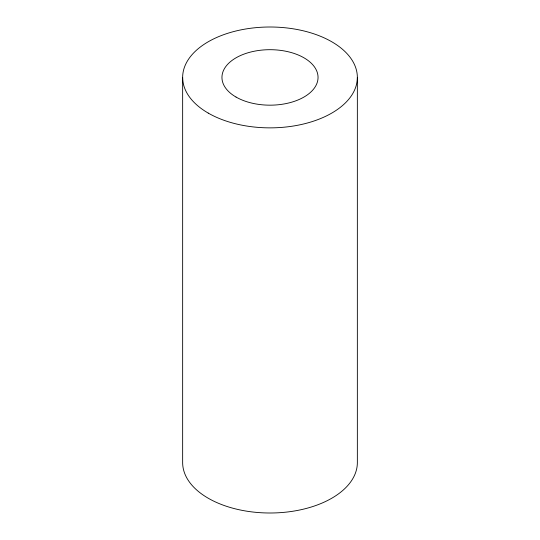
<?xml version="1.0" encoding="UTF-8"?>
<svg xmlns="http://www.w3.org/2000/svg" width="540" height="540" viewBox="0 0 540 540"><rect width="100%" height="100%" fill="white"/><g stroke="black" fill="none" stroke-linecap="round" stroke-linejoin="round"><path stroke-width="0.81" d="M357.352 77.429L357.352 462.571A87.352 50.429 0 0 1 270 513A87.352 50.429 0 0 1 182.648 462.571L182.648 77.429M208.231 113.09A87.352 50.429 0 0 0 354.375 90.484A87.352 50.429 0 0 0 247.394 28.721A87.352 50.429 0 0 0 208.231 113.09M236.027 97.045A48.04 27.736 0 0 0 316.406 84.611A48.04 27.736 0 0 0 257.567 50.639A48.04 27.736 0 0 0 236.027 97.045"/></g></svg>
